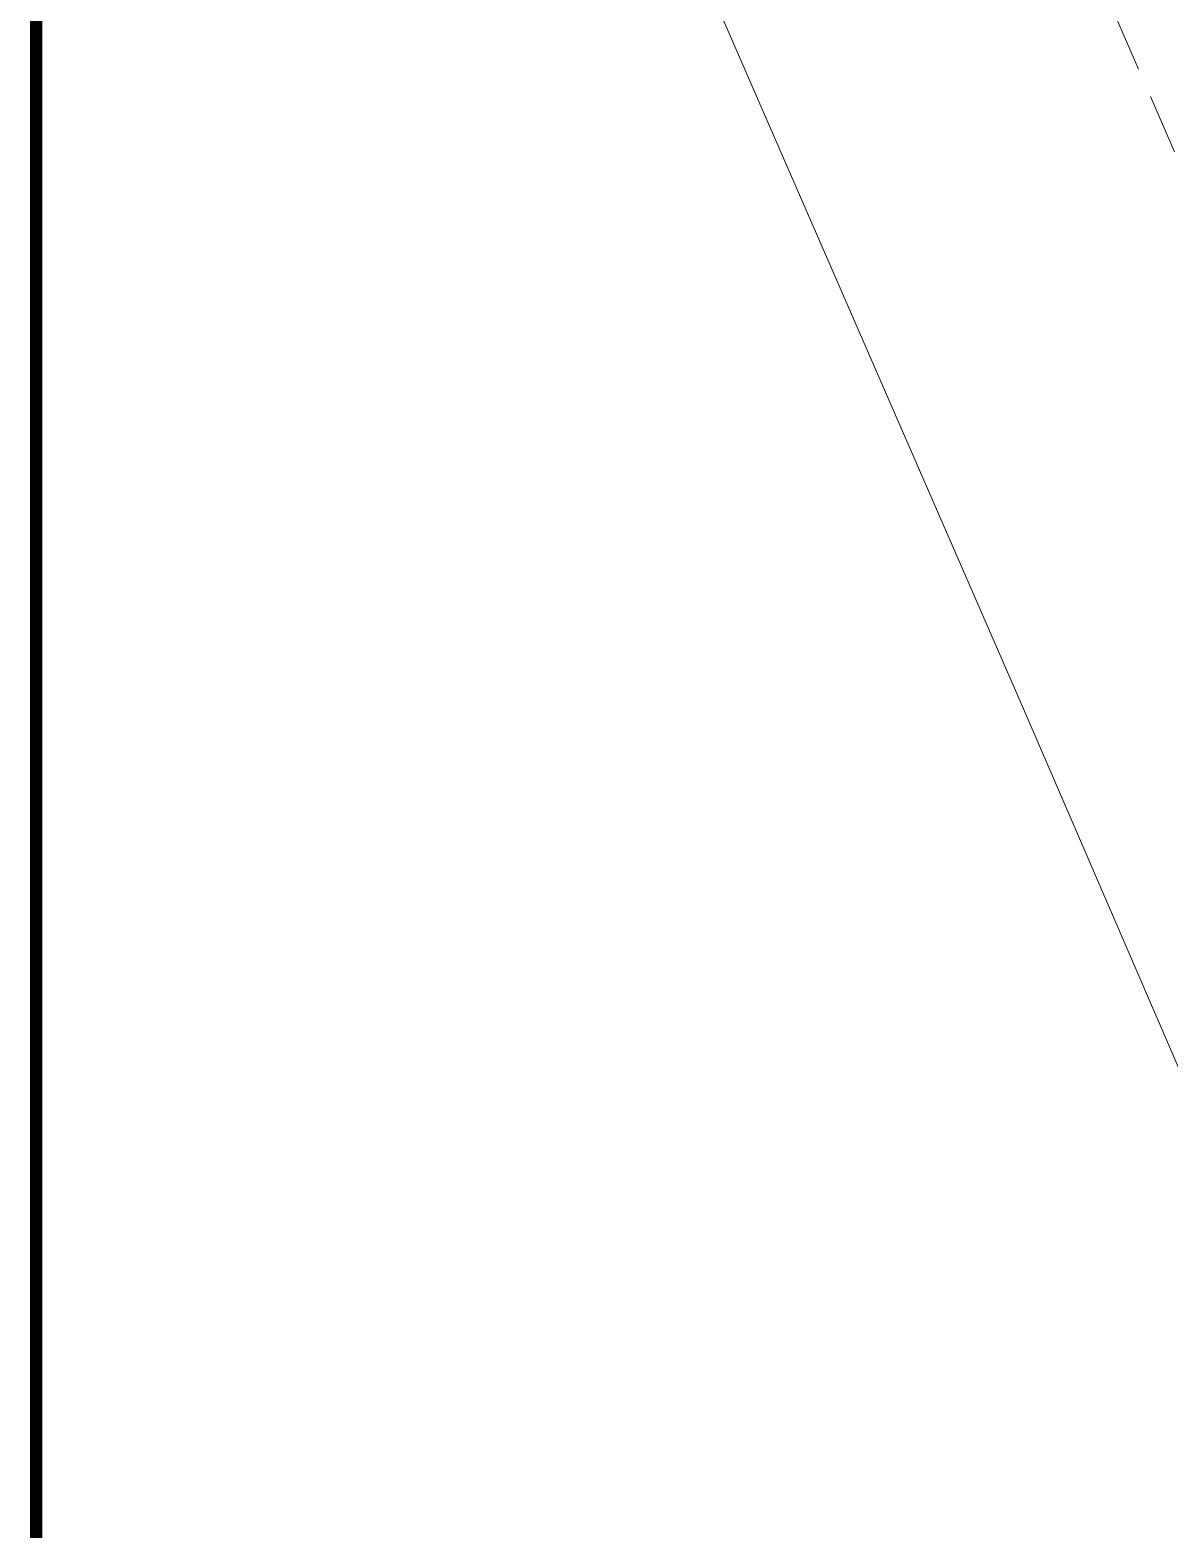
# Model space of a CAD drawing. Header units: inches. Extents: x 27644242 to 29761523, y -859349 to 216979.
# Drawn here: x 29018125 to 29032326, y -812486 to -793793 of the extents above; entities that cross this region are included whole.
import ezdxf

# ---------------------------------------------------------------- set-up
doc = ezdxf.new("R2010")
doc.units = ezdxf.units.IN
doc.header["$MEASUREMENT"] = 0
doc.linetypes.add('01-Xref Col Podium Lvl-1$0$HIDDEN', pattern=[0.375, 0.25, -0.125])
doc.layers.get('Defpoints').update_dxf_attribs({"color": 8})
doc.layers.add('RVA Site Boundary', color=17, linetype='Continuous', lineweight=15)

msp = doc.modelspace()

# ---------------------------------------------------------------- linework, layer by layer
at = {"layer": 'Defpoints', "linetype": 'Continuous', "const_width": 154.4}
msp.add_lwpolyline([(29126788.6, -768738.9), (29126788.6, -842988.9), (29018201.9, -842988.9), (29018201.9, -768738.9)], close=True, dxfattribs=at)
at = {"layer": 'RVA Site Boundary', "ltscale": 500}
msp.add_lwpolyline([(29070926.9, -806558.1), (29062954.9, -807283.7), (29062672, -807343.8), (29062073.5, -807485.6), (29043155, -812462.9), (29041515.2, -812928.4), (29041240, -813006), (29040114.1, -813267.9), (29039759.3, -813349.6), (29036145.9, -814365.1), (29035804.5, -814513), (29035449.6, -813691), (29030513.3, -802258.4), (29023062.9, -785163.4), (29018811.6, -775553.7), (29026628.9, -775451.1), (29043246.8, -775286.3), (29049817.3, -775345.5), (29057284.1, -775323.5), (29071606.4, -775328.8)], dxfattribs=at)
at = {"layer": 'RVA Site Boundary', "color": 252, "linetype": '01-Xref Col Podium Lvl-1$0$HIDDEN', "ltscale": 3000}
msp.add_lwpolyline([(29070594.6, -802069.7), (29062281.5, -802826.4), (29061685.8, -802952.9), (29060981.9, -803119.7), (29041967.9, -808122), (29040290.6, -808598.3), (29040119.5, -808646.5), (29039099.6, -808883.7), (29038645.3, -808988.3), (29038355.8, -809069.7), (29034641.6, -800467.6), (29027183.2, -783354.2), (29025683.3, -779963.9), (29026680.8, -779950.8), (29043248.9, -779786.5), (29049803.7, -779845.6), (29057289.9, -779823.5), (29071603.8, -779828.8)], dxfattribs=at)

doc.saveas('drawing.dxf')
